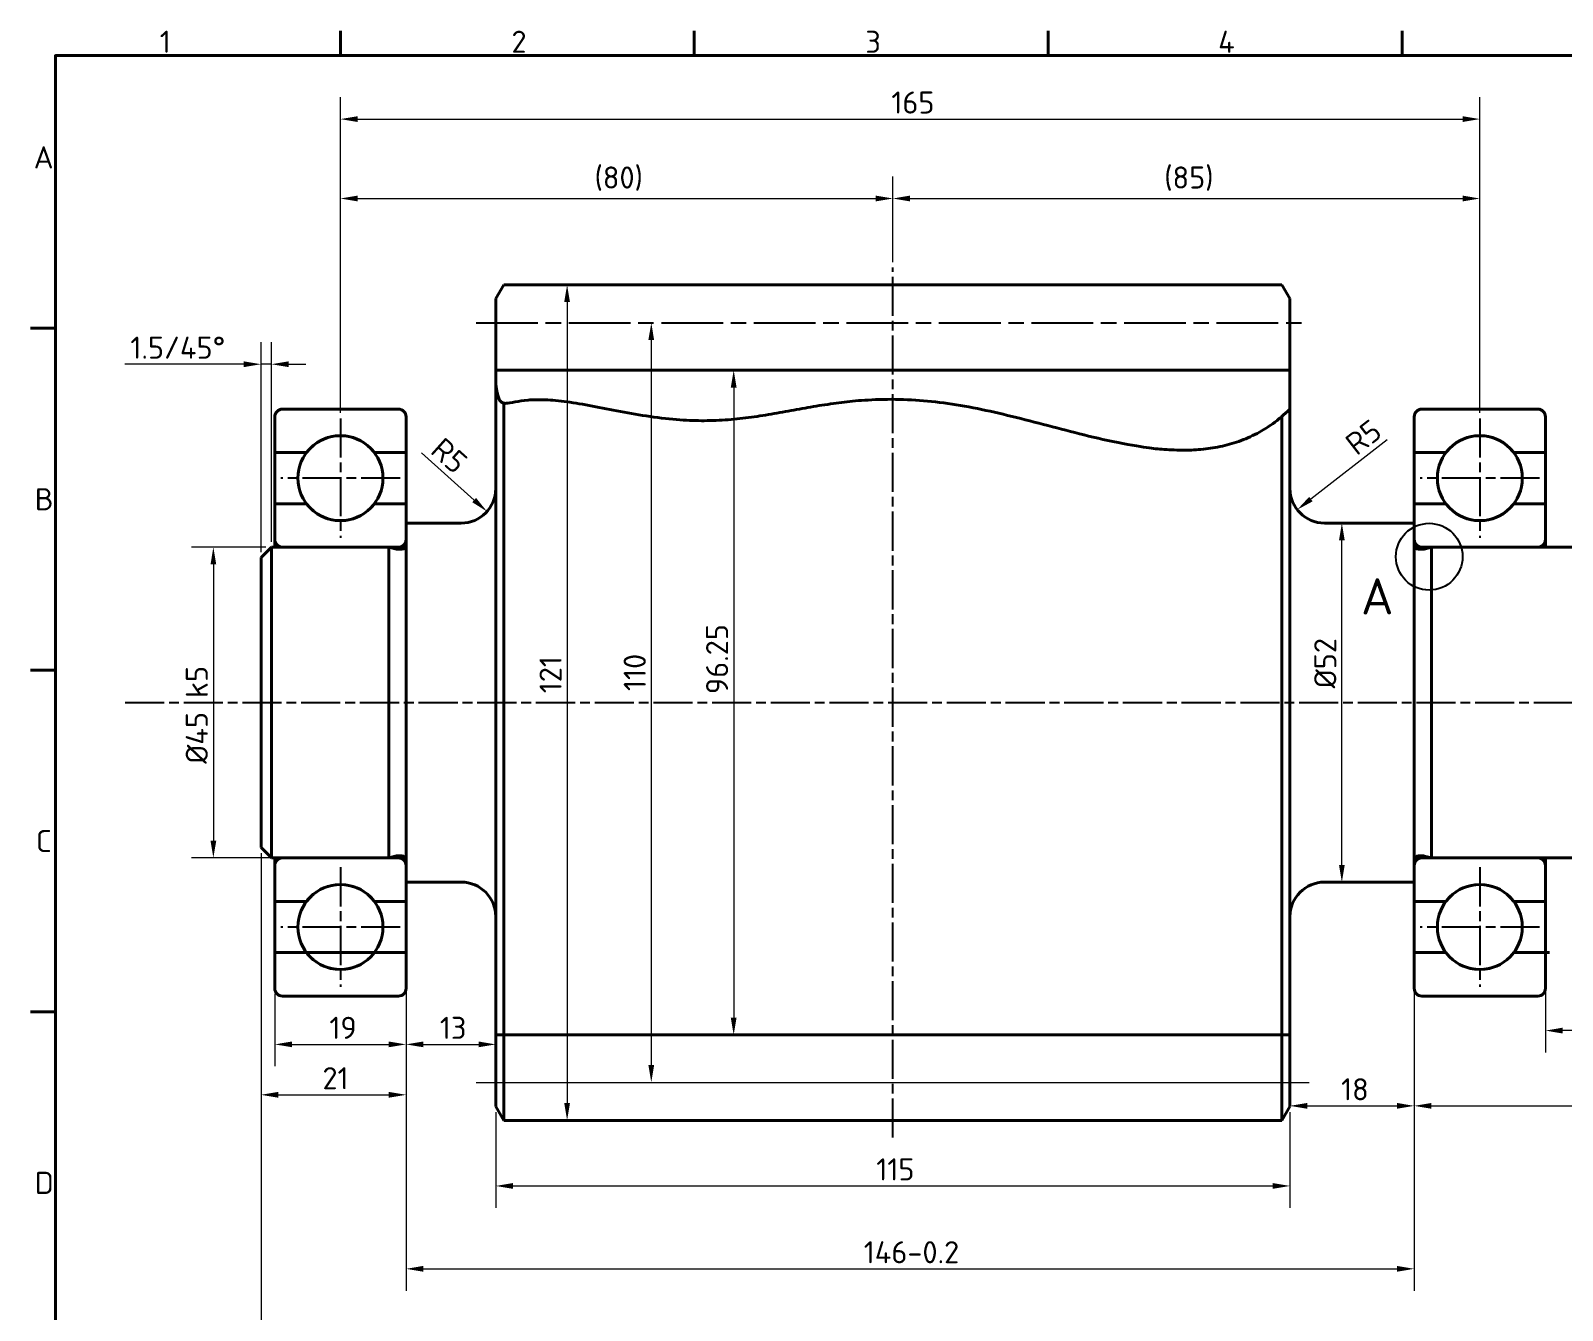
# Model space of a CAD drawing. Header units: millimetres. Extents: x 16 to 414, y 6 to 291.
# Drawn here: x 16.4 to 238.2, y 105.3 to 290.6 of the extents above; entities that cross this region are included whole.
import ezdxf

# ---------------------------------------------------------------- set-up
doc = ezdxf.new("R2010")
doc.units = ezdxf.units.MM
doc.linetypes.add('CHAIN', pattern=[0.3543, 0.2362, -0.0295, 0.0591, -0.0295])
for name, color, linetype, lineweight in [('Border (ISO)', 7, 'Continuous', 40), ('Center Mark (ISO)', 7, 'Continuous', 25), ('Centerline (ISO)', 7, 'Continuous', 25), ('Detail Boundary (ISO)', 7, 'Continuous', 25), ('Dimension (ISO)', 7, 'Continuous', 20), ('Sketch Geometry (ISO)', 7, 'Continuous', 40), ('Visible (ISO)', 7, 'Continuous', 40), ('Work Axis (ISO)', 7, 'CHAIN', 25)]:
    doc.layers.add(name, color=color, linetype=linetype, lineweight=lineweight)
doc.styles.add('Kote', font='isocpeur.ttf')
doc.styles.add('Label Text (DIN)', font='isocpeur.ttf')
doc.dimstyles.new('Default (DIN)', dxfattribs={"dimtxt": 3.2, "dimasz": 2.5, "dimexe": 3.175, "dimexo": 0.8, "dimgap": 0.8, "dimtad": 1, "dimrnd": 1e-08, "dimzin": 12, "dimdsep": 46, "dimtxsty": 'Kote', "dimcen": 0.09, "dimdle": 10, "dimclrd": 256, "dimclre": 256, "dimclrt": 256, "dimadec": 0, "dimazin": 0, "dimtfac": 0.78125, "dimtmove": 0, "dimatfit": 3, "dimfxl": 1, "dimtolj": 1, "dimtzin": 0, "dimlwd": -1, "dimlwe": -1, "dimarcsym": 0})

# ---------------------------------------------------------------- blocks, each defined once
blk = doc.blocks.new('Borders Default Border')
at = {"layer": 'Border (ISO)'}
for p, q in [((61.25, 287), (61.25, 290.6)), ((112.5, 287), (112.5, 290.6)), ((163.75, 287), (163.75, 290.6)), ((215, 287), (215, 290.6)), ((20, 247.5), (16.4, 247.5)), ((20, 198), (16.4, 198)), ((20, 148.5), (16.4, 148.5))]:
    blk.add_line(p, q, dxfattribs=at)
at = {"layer": 'Border (ISO)', "flags": 128}
blk.add_lwpolyline([(20, 10), (20, 287), (410, 287), (410, 10), (20, 10)], dxfattribs=at)
at = {"layer": 'Border (ISO)', "char_height": 3.2, "attachment_point": 7, "style": 'Kote'}
for s, insert in [('1', (35.1, 287.4)), ('2', (86.03, 287.4)), ('3', (137.28, 287.4)), ('4', (188.37, 287.4)), ('A', (16.84, 270.65)), ('B', (17, 221.15)), ('C', (17.16, 171.65)), ('D', (17, 122.15))]:
    blk.add_mtext(s, dxfattribs=dict(at, insert=insert))
blk = doc.blocks.new('*D13')
at = {"layer": 'Defpoints', "color": 0, "transparency": 16777216}
for p in [(83.76, 134.8), (198.76, 134.8), (198.76, 123.3)]:
    blk.add_point(p, dxfattribs=at)
at = {"layer": 'Dimension (ISO)', "transparency": 16777216}
for p, q in [((83.76, 134), (83.76, 120.13)), ((198.76, 134), (198.76, 120.13)), ((86.26, 123.3), (196.26, 123.3))]:
    blk.add_line(p, q, dxfattribs=at)
for points in [[(86.26, 123.72), (86.26, 122.88), (83.76, 123.3)], [(196.26, 123.72), (196.26, 122.88), (198.76, 123.3)]]:
    blk.add_solid(points, dxfattribs=at)
at = {"layer": 'Dimension (ISO)', "transparency": 16777216, "insert": (138.86, 127.3), "char_height": 3.2, "attachment_point": 1, "style": 'Kote'}
blk.add_mtext('\\A1;115', dxfattribs=at)
blk = doc.blocks.new('*D14')
at = {"layer": 'Defpoints', "color": 0, "transparency": 16777216}
for p in [(83.76, 193.3), (70.76, 155.71), (83.76, 143.8)]:
    blk.add_point(p, dxfattribs=at)
at = {"layer": 'Dimension (ISO)', "transparency": 16777216}
for p, q in [((70.76, 154.91), (70.76, 140.63)), ((73.26, 143.8), (81.26, 143.8))]:
    blk.add_line(p, q, dxfattribs=at)
for points in [[(73.26, 144.22), (73.26, 143.39), (70.76, 143.8)], [(81.26, 144.22), (81.26, 143.39), (83.76, 143.8)]]:
    blk.add_solid(points, dxfattribs=at)
at = {"layer": 'Dimension (ISO)', "transparency": 16777216, "insert": (75.66, 147.8), "char_height": 3.2, "attachment_point": 1, "style": 'Kote'}
blk.add_mtext('\\A1;13', dxfattribs=at)
blk = doc.blocks.new('*D15')
at = {"layer": 'Defpoints', "color": 0, "transparency": 16777216}
for p in [(203.76, 224.3), (199.82, 221.23)]:
    blk.add_point(p, dxfattribs=at)
at = {"layer": 'Dimension (ISO)', "transparency": 16777216}
blk.add_line((212.83, 231.36), (201.79, 222.76), dxfattribs=at)
blk.add_solid([(201.54, 223.09), (202.05, 222.44), (199.82, 221.23)], dxfattribs=at)
at = {"layer": 'Dimension (ISO)', "transparency": 16777216, "insert": (206.46, 231.47), "char_height": 3.2, "attachment_point": 1, "rotation": 37.9182, "style": 'Kote'}
blk.add_mtext('\\A1;R5', dxfattribs=at)
blk = doc.blocks.new('*D16')
at = {"layer": 'Defpoints', "color": 0, "transparency": 16777216}
for p in [(70.76, 155.71), (216.76, 155.71), (216.76, 111.3)]:
    blk.add_point(p, dxfattribs=at)
at = {"layer": 'Dimension (ISO)', "transparency": 16777216}
for p, q in [((70.76, 154.91), (70.76, 108.13)), ((216.76, 154.91), (216.76, 108.13)), ((73.26, 111.3), (214.26, 111.3))]:
    blk.add_line(p, q, dxfattribs=at)
for points in [[(73.26, 111.72), (73.26, 110.88), (70.76, 111.3)], [(214.26, 111.72), (214.26, 110.88), (216.76, 111.3)]]:
    blk.add_solid(points, dxfattribs=at)
at = {"layer": 'Dimension (ISO)', "transparency": 16777216, "insert": (137.04, 115.3), "char_height": 3.2, "attachment_point": 1, "style": 'Kote'}
blk.add_mtext('\\A1;\\fISOCPEUR|b0|i0;\\H3.2000;146-0.2', dxfattribs=at)
blk = doc.blocks.new('*D18')
at = {"layer": 'Defpoints', "color": 0, "transparency": 16777216}
for p in [(206.28, 219.3), (206.28, 219.3), (206.28, 167.3)]:
    blk.add_point(p, dxfattribs=at)
at = {"layer": 'Dimension (ISO)', "transparency": 16777216}
blk.add_line((206.28, 169.8), (206.28, 216.8), dxfattribs=at)
for points in [[(205.87, 216.8), (206.7, 216.8), (206.28, 219.3)], [(205.87, 169.8), (206.7, 169.8), (206.28, 167.3)]]:
    blk.add_solid(points, dxfattribs=at)
at = {"layer": 'Dimension (ISO)', "transparency": 16777216, "insert": (202.28, 195.36), "char_height": 3.2, "attachment_point": 1, "rotation": 90, "style": 'Kote'}
blk.add_mtext('\\A1;\\fISOCPEUR|b0|i0;\\H3.2000;Ø52', dxfattribs=at)
blk = doc.blocks.new('*D19')
at = {"layer": 'Defpoints', "color": 0, "transparency": 16777216}
for p in [(97.82, 253.8), (94.09, 132.8), (97.82, 132.8)]:
    blk.add_point(p, dxfattribs=at)
at = {"layer": 'Dimension (ISO)', "transparency": 16777216}
blk.add_line((94.09, 251.3), (94.09, 135.3), dxfattribs=at)
for points in [[(93.67, 251.3), (94.5, 251.3), (94.09, 253.8)], [(93.67, 135.3), (94.5, 135.3), (94.09, 132.8)]]:
    blk.add_solid(points, dxfattribs=at)
at = {"layer": 'Dimension (ISO)', "transparency": 16777216, "insert": (90.09, 194.65), "char_height": 3.2, "attachment_point": 1, "rotation": 90, "style": 'Kote'}
blk.add_mtext('\\A1;121', dxfattribs=at)
blk = doc.blocks.new('*D20')
at = {"layer": 'Defpoints', "color": 0, "transparency": 16777216}
for p in [(107.02, 248.3), (106.28, 138.3), (107.02, 138.3)]:
    blk.add_point(p, dxfattribs=at)
at = {"layer": 'Dimension (ISO)', "transparency": 16777216}
blk.add_line((106.28, 245.8), (106.28, 140.8), dxfattribs=at)
for points in [[(105.86, 245.8), (106.69, 245.8), (106.28, 248.3)], [(105.86, 140.8), (106.69, 140.8), (106.28, 138.3)]]:
    blk.add_solid(points, dxfattribs=at)
at = {"layer": 'Dimension (ISO)', "transparency": 16777216, "insert": (102.28, 194.97), "char_height": 3.2, "attachment_point": 1, "rotation": 90, "style": 'Kote'}
blk.add_mtext('\\A1;110', dxfattribs=at)
blk = doc.blocks.new('*D21')
at = {"layer": 'Defpoints', "color": 0, "transparency": 16777216}
for p in [(118.48, 241.43), (118.21, 145.18), (118.48, 145.18)]:
    blk.add_point(p, dxfattribs=at)
at = {"layer": 'Dimension (ISO)', "transparency": 16777216}
blk.add_line((118.21, 238.93), (118.21, 147.68), dxfattribs=at)
for points in [[(117.79, 238.93), (118.63, 238.93), (118.21, 241.43)], [(117.79, 147.68), (118.63, 147.68), (118.21, 145.18)]]:
    blk.add_solid(points, dxfattribs=at)
at = {"layer": 'Dimension (ISO)', "transparency": 16777216, "insert": (114.21, 194.53), "char_height": 3.2, "attachment_point": 1, "rotation": 90, "style": 'Kote'}
blk.add_mtext('\\A1;96.25', dxfattribs=at)
blk = doc.blocks.new('*D22')
at = {"layer": 'Defpoints', "color": 0, "transparency": 16777216}
for p in [(369.76, 175.8), (49.76, 172.3), (49.76, 96.3)]:
    blk.add_point(p, dxfattribs=at)
at = {"layer": 'Dimension (ISO)', "transparency": 16777216}
for p, q in [((369.76, 175), (369.76, 93.13)), ((49.76, 171.5), (49.76, 93.13)), ((367.26, 96.3), (52.26, 96.3))]:
    blk.add_line(p, q, dxfattribs=at)
for points in [[(52.26, 96.72), (52.26, 95.88), (49.76, 96.3)], [(367.26, 96.72), (367.26, 95.88), (369.76, 96.3)]]:
    blk.add_solid(points, dxfattribs=at)
at = {"layer": 'Dimension (ISO)', "transparency": 16777216, "insert": (206.72, 100.3), "char_height": 3.2, "attachment_point": 1, "style": 'Kote'}
blk.add_mtext('\\A1;320', dxfattribs=at)
blk = doc.blocks.new('*D24')
at = {"layer": 'Defpoints', "color": 0, "transparency": 16777216}
for p in [(289.76, 170.8), (216.76, 169.7), (289.76, 134.9)]:
    blk.add_point(p, dxfattribs=at)
at = {"layer": 'Dimension (ISO)', "transparency": 16777216}
for p, q in [((216.76, 168.9), (216.76, 131.73)), ((289.76, 170), (289.76, 131.73)), ((219.26, 134.9), (287.26, 134.9))]:
    blk.add_line(p, q, dxfattribs=at)
for points in [[(219.26, 135.32), (219.26, 134.48), (216.76, 134.9)], [(287.26, 135.32), (287.26, 134.48), (289.76, 134.9)]]:
    blk.add_solid(points, dxfattribs=at)
at = {"layer": 'Dimension (ISO)', "transparency": 16777216, "insert": (251.34, 138.9), "char_height": 3.2, "attachment_point": 1, "style": 'Kote'}
blk.add_mtext('\\A1;73', dxfattribs=at)
blk = doc.blocks.new('*D25')
at = {"layer": 'Defpoints', "color": 0, "transparency": 16777216}
for p in [(49.76, 172.3), (70.76, 170.5), (70.76, 136.5)]:
    blk.add_point(p, dxfattribs=at)
at = {"layer": 'Dimension (ISO)', "transparency": 16777216}
for p, q in [((49.76, 171.5), (49.76, 133.33)), ((70.76, 169.7), (70.76, 133.33)), ((52.26, 136.5), (68.26, 136.5))]:
    blk.add_line(p, q, dxfattribs=at)
for points in [[(52.26, 136.92), (52.26, 136.08), (49.76, 136.5)], [(68.26, 136.92), (68.26, 136.08), (70.76, 136.5)]]:
    blk.add_solid(points, dxfattribs=at)
at = {"layer": 'Dimension (ISO)', "transparency": 16777216, "insert": (58.66, 140.5), "char_height": 3.2, "attachment_point": 1, "style": 'Kote'}
blk.add_mtext('\\A1;21', dxfattribs=at)
blk = doc.blocks.new('*D26')
at = {"layer": 'Defpoints', "color": 0, "transparency": 16777216}
for p in [(51.76, 151.9), (70.76, 151.9), (70.76, 143.8)]:
    blk.add_point(p, dxfattribs=at)
at = {"layer": 'Dimension (ISO)', "transparency": 16777216}
for p, q in [((51.76, 151.1), (51.76, 140.63)), ((70.76, 151.1), (70.76, 140.63)), ((54.26, 143.8), (68.26, 143.8))]:
    blk.add_line(p, q, dxfattribs=at)
for points in [[(54.26, 144.22), (54.26, 143.39), (51.76, 143.8)], [(68.26, 144.22), (68.26, 143.39), (70.76, 143.8)]]:
    blk.add_solid(points, dxfattribs=at)
at = {"layer": 'Dimension (ISO)', "transparency": 16777216, "insert": (59.66, 147.8), "char_height": 3.2, "attachment_point": 1, "style": 'Kote'}
blk.add_mtext('\\A1;19', dxfattribs=at)
blk = doc.blocks.new('*D27')
at = {"layer": 'Defpoints', "color": 0, "transparency": 16777216}
for p in [(216.76, 169.7), (198.76, 145.8), (216.76, 134.9)]:
    blk.add_point(p, dxfattribs=at)
at = {"layer": 'Dimension (ISO)', "transparency": 16777216}
for p, q in [((216.76, 168.9), (216.76, 131.73)), ((201.26, 134.9), (214.26, 134.9))]:
    blk.add_line(p, q, dxfattribs=at)
for points in [[(201.26, 135.32), (201.26, 134.48), (198.76, 134.9)], [(214.26, 135.32), (214.26, 134.48), (216.76, 134.9)]]:
    blk.add_solid(points, dxfattribs=at)
at = {"layer": 'Dimension (ISO)', "transparency": 16777216, "insert": (206.16, 138.9), "char_height": 3.2, "attachment_point": 1, "style": 'Kote'}
blk.add_mtext('\\A1;18', dxfattribs=at)
blk = doc.blocks.new('*D28')
at = {"layer": 'Defpoints', "color": 0, "transparency": 16777216}
for p in [(226.26, 277.8), (61.26, 234.45), (226.26, 234.45)]:
    blk.add_point(p, dxfattribs=at)
at = {"layer": 'Dimension (ISO)', "transparency": 16777216}
for p, q in [((61.26, 235.25), (61.26, 280.98)), ((226.26, 235.25), (226.26, 280.98)), ((63.76, 277.8), (223.76, 277.8))]:
    blk.add_line(p, q, dxfattribs=at)
for points in [[(63.76, 278.22), (63.76, 277.38), (61.26, 277.8)], [(223.76, 278.22), (223.76, 277.38), (226.26, 277.8)]]:
    blk.add_solid(points, dxfattribs=at)
at = {"layer": 'Dimension (ISO)', "transparency": 16777216, "insert": (141.04, 281.8), "char_height": 3.2, "attachment_point": 1, "style": 'Kote'}
blk.add_mtext('\\A1;165', dxfattribs=at)
blk = doc.blocks.new('*D29')
at = {"layer": 'Defpoints', "color": 0, "transparency": 16777216}
for p in [(51.26, 215.8), (42.86, 170.8), (52.86, 170.8)]:
    blk.add_point(p, dxfattribs=at)
at = {"layer": 'Dimension (ISO)', "transparency": 16777216}
for p, q in [((50.46, 215.8), (39.69, 215.8)), ((42.86, 213.3), (42.86, 173.3)), ((52.06, 170.8), (39.69, 170.8))]:
    blk.add_line(p, q, dxfattribs=at)
for points in [[(42.45, 213.3), (43.28, 213.3), (42.86, 215.8)], [(42.45, 173.3), (43.28, 173.3), (42.86, 170.8)]]:
    blk.add_solid(points, dxfattribs=at)
at = {"layer": 'Dimension (ISO)', "transparency": 16777216, "insert": (38.86, 184.43), "char_height": 3.2, "attachment_point": 1, "rotation": 90, "style": 'Kote'}
blk.add_mtext('\\A1;\\fISOCPEUR|b0|i0;\\H3.2000;Ø45 k5', dxfattribs=at)
blk = doc.blocks.new('*D30')
at = {"layer": 'Defpoints', "color": 0, "transparency": 16777216}
for p in [(51.26, 242.3), (51.26, 215.8), (49.76, 214.3)]:
    blk.add_point(p, dxfattribs=at)
at = {"layer": 'Dimension (ISO)', "transparency": 16777216}
for p, q in [((49.76, 215.1), (49.76, 245.48)), ((51.26, 216.6), (51.26, 245.48)), ((47.26, 242.3), (30.04, 242.3)), ((51.26, 242.3), (49.76, 242.3)), ((53.76, 242.3), (56.26, 242.3))]:
    blk.add_line(p, q, dxfattribs=at)
for points in [[(47.26, 242.72), (47.26, 241.88), (49.76, 242.3)], [(53.76, 242.72), (53.76, 241.88), (51.26, 242.3)]]:
    blk.add_solid(points, dxfattribs=at)
at = {"layer": 'Dimension (ISO)', "transparency": 16777216, "insert": (30.84, 246.3), "char_height": 3.2, "attachment_point": 1, "style": 'Kote'}
blk.add_mtext('\\A1;\\fISOCPEUR|b0|i0;\\H3.2000;1.5/45°', dxfattribs=at)
blk = doc.blocks.new('*D31')
at = {"layer": 'Defpoints', "color": 0, "transparency": 16777216}
for p in [(78.76, 224.3), (82.49, 220.97)]:
    blk.add_point(p, dxfattribs=at)
at = {"layer": 'Dimension (ISO)', "transparency": 16777216}
blk.add_line((72.98, 229.47), (80.63, 222.63), dxfattribs=at)
blk.add_solid([(80.9, 222.94), (80.35, 222.32), (82.49, 220.97)], dxfattribs=at)
at = {"layer": 'Dimension (ISO)', "transparency": 16777216, "insert": (76.24, 231.92), "char_height": 3.2, "attachment_point": 1, "rotation": 318.1849, "style": 'Kote'}
blk.add_mtext('\\A1;R5', dxfattribs=at)
blk = doc.blocks.new('*D32')
at = {"layer": 'Defpoints', "color": 0, "transparency": 16777216}
for p in [(141.26, 266.3), (141.26, 256.3), (61.26, 234.45)]:
    blk.add_point(p, dxfattribs=at)
at = {"layer": 'Dimension (ISO)', "transparency": 16777216}
for p, q in [((61.26, 235.25), (61.26, 269.48)), ((141.26, 257.1), (141.26, 269.48)), ((63.76, 266.3), (138.76, 266.3))]:
    blk.add_line(p, q, dxfattribs=at)
for points in [[(63.76, 266.72), (63.76, 265.88), (61.26, 266.3)], [(138.76, 266.72), (138.76, 265.88), (141.26, 266.3)]]:
    blk.add_solid(points, dxfattribs=at)
at = {"layer": 'Dimension (ISO)', "transparency": 16777216, "insert": (98.06, 270.94), "char_height": 3.2, "attachment_point": 1, "style": 'Kote'}
blk.add_mtext('\\A1;(80)', dxfattribs=at)
blk = doc.blocks.new('*D33')
at = {"layer": 'Defpoints', "color": 0, "transparency": 16777216}
for p in [(226.26, 266.3), (141.26, 256.3), (226.26, 234.45)]:
    blk.add_point(p, dxfattribs=at)
at = {"layer": 'Dimension (ISO)', "transparency": 16777216}
for p, q in [((141.26, 257.1), (141.26, 269.48)), ((226.26, 235.25), (226.26, 269.48)), ((143.76, 266.3), (223.76, 266.3))]:
    blk.add_line(p, q, dxfattribs=at)
for points in [[(143.76, 266.72), (143.76, 265.88), (141.26, 266.3)], [(223.76, 266.72), (223.76, 265.88), (226.26, 266.3)]]:
    blk.add_solid(points, dxfattribs=at)
at = {"layer": 'Dimension (ISO)', "transparency": 16777216, "insert": (180.56, 270.94), "char_height": 3.2, "attachment_point": 1, "style": 'Kote'}
blk.add_mtext('\\A1;(85)', dxfattribs=at)
blk = doc.blocks.new('*D34')
at = {"layer": 'Defpoints', "color": 0, "transparency": 16777216}
for p in [(289.76, 170.8), (235.76, 164.5), (235.76, 145.8)]:
    blk.add_point(p, dxfattribs=at)
at = {"layer": 'Dimension (ISO)', "transparency": 16777216}
for p, q in [((289.76, 170), (289.76, 142.63)), ((235.76, 163.7), (235.76, 142.63)), ((287.26, 145.8), (238.26, 145.8))]:
    blk.add_line(p, q, dxfattribs=at)
for points in [[(238.26, 146.22), (238.26, 145.38), (235.76, 145.8)], [(287.26, 146.22), (287.26, 145.38), (289.76, 145.8)]]:
    blk.add_solid(points, dxfattribs=at)
at = {"layer": 'Dimension (ISO)', "transparency": 16777216, "insert": (260.68, 149.8), "char_height": 3.2, "attachment_point": 1, "style": 'Kote'}
blk.add_mtext('\\A1;54', dxfattribs=at)
blk = doc.blocks.new('2dDetail0')
at = {"layer": 'Detail Boundary (ISO)'}
blk.add_circle((218.93, 214.43), 4.83, dxfattribs=at)
at = {"layer": 'Detail Boundary (ISO)', "insert": (209.05, 206.05), "char_height": 5.25, "attachment_point": 7, "style": 'Label Text (DIN)'}
blk.add_mtext('A', dxfattribs=at)

msp = doc.modelspace()

# ---------------------------------------------------------------- linework, layer by layer
for p, q in [((83.7635, 241.4255), (83.7635, 239.3023)), ((198.7635, 241.4255), (83.7635, 241.4255)), ((198.7635, 235.775), (198.7635, 241.4255)), ((69.6635, 235.8005), (52.8635, 235.8005)), ((234.6635, 235.8005), (217.8635, 235.8005)), ((51.7635, 234.7005), (51.7635, 229.5005)), ((70.7635, 229.5005), (70.7635, 234.7005)), ((216.7635, 234.7005), (216.7635, 229.5005)), ((235.7635, 229.5005), (235.7635, 234.7005)), ((51.7635, 229.5005), (56.3492, 229.5005)), ((66.1779, 229.5005), (70.7635, 229.5005)), ((216.7635, 229.5005), (221.3492, 229.5005)), ((231.1779, 229.5005), (235.7635, 229.5005)), ((51.7635, 157.1005), (51.7635, 151.9005)), ((56.3492, 157.1005), (51.7635, 157.1005)), ((70.7635, 157.1005), (66.1779, 157.1005)), ((70.7635, 151.9005), (70.7635, 157.1005)), ((221.3492, 157.1005), (216.7635, 157.1005)), ((216.7635, 157.1005), (216.7635, 151.9005)), ((235.7635, 157.1005), (231.1779, 157.1005)), ((235.7635, 151.9005), (235.7635, 157.1005)), ((52.8635, 150.8005), (69.6635, 150.8005)), ((217.8635, 150.8005), (234.6635, 150.8005))]:
    msp.add_line(p, q)
for centre, radius, start, end in [((52.8635, 234.7005), 1.1, 90, 180), ((69.6635, 234.7005), 1.1, 0, 90), ((217.8635, 234.7005), 1.1, 90, 180), ((234.6635, 234.7005), 1.1, 0, 90), ((61.2635, 225.8005), 6.1515, 36.975919, 143.024081), ((226.2635, 225.8005), 6.1515, 36.975919, 143.024081), ((61.2635, 160.8005), 6.1515, 216.975919, 323.024081), ((226.2635, 160.8005), 6.1515, 216.975919, 323.024081), ((52.8635, 151.9005), 1.1, 180, 270), ((69.6635, 151.9005), 1.1, 270, 0), ((217.8635, 151.9005), 1.1, 180, 270), ((234.6635, 151.9005), 1.1, 270, 0)]:
    msp.add_arc(centre, radius, start, end)
msp.add_open_spline([(83.7635, 239.3023), (84.6678, 233.5891), (85.2117, 242.0801), (125.4772, 221.4422), (145.7737, 252.8517), (180.3151, 217.883), (198.7635, 235.775)], degree=4, knots=[0, 0, 0, 0, 0, 0.26517657, 0.43607692, 1, 1, 1, 1, 1])
at = {"layer": 'Center Mark (ISO)', "linetype": 'CHAIN', "ltscale": 23.990969}
for p, q in [((61.2635, 234.452), (61.2635, 217.149)), ((226.2635, 234.452), (226.2635, 217.149)), ((69.915, 225.8005), (52.612, 225.8005)), ((234.915, 225.8005), (217.612, 225.8005)), ((61.2635, 169.452), (61.2635, 152.149)), ((226.2635, 169.452), (226.2635, 152.149)), ((69.915, 160.8005), (52.612, 160.8005)), ((234.915, 160.8005), (217.612, 160.8005))]:
    msp.add_line(p, q, dxfattribs=at)
at = {"layer": 'Centerline (ISO)', "linetype": 'CHAIN', "ltscale": 23.990969}
for p, q in [((141.2635, 130.3005), (141.2635, 256.3005)), ((30.0815, 193.3005), (379.4308, 193.3005))]:
    msp.add_line(p, q, dxfattribs=at)
at = {"layer": 'Dimension (ISO)'}
msp.add_line((80.9327, 138.3005), (201.5469, 138.3005), dxfattribs=at)
at = {"layer": 'Sketch Geometry (ISO)'}
for p, q in [((52.8635, 235.8005), (69.6635, 235.8005)), ((70.7635, 234.7005), (70.7635, 229.5005)), ((70.7635, 234.7005), (70.7635, 229.5005)), ((51.7635, 229.5005), (51.7635, 230.8955)), ((56.3492, 229.5005), (51.7635, 229.5005)), ((66.1779, 229.5005), (70.7635, 229.5005)), ((66.1779, 229.5005), (70.7635, 229.5005)), ((216.7635, 229.5005), (221.3492, 229.5005)), ((233.6595, 229.5005), (231.1779, 229.5005)), ((231.1779, 229.5005), (235.7635, 229.5005)), ((70.7635, 216.1005), (70.7635, 170.5005)), ((216.7635, 216.9005), (216.7635, 169.7005)), ((219.2635, 170.8005), (219.2635, 215.8005)), ((51.7635, 155.7055), (51.7635, 157.1005)), ((51.7635, 151.9005), (51.7635, 157.1005)), ((51.7635, 157.1005), (70.7635, 157.1005)), ((51.7635, 151.9005), (51.7635, 157.1005)), ((51.7635, 157.1005), (70.7635, 157.1005)), ((66.1779, 157.1005), (70.7635, 157.1005)), ((66.1779, 157.1005), (70.7635, 157.1005)), ((70.7635, 157.1005), (70.7635, 151.9005)), ((221.3492, 157.1005), (216.7635, 157.1005)), ((216.7635, 157.1005), (221.3492, 157.1005)), ((231.1779, 157.1005), (236.3492, 157.1005)), ((231.1779, 157.1005), (235.7635, 157.1005)), ((69.6635, 150.8005), (52.8635, 150.8005)), ((69.6635, 150.8005), (52.8635, 150.8005))]:
    msp.add_line(p, q, dxfattribs=at)
for centre, radius, start, end in [((52.8635, 234.7005), 1.1, 90, 180), ((69.6635, 234.7005), 1.1, 0, 90), ((61.2635, 225.8005), 6.1515, 36.975919, 143.024081), ((61.2635, 160.8005), 6.1515, 216.975919, 323.024081), ((52.8635, 151.9005), 1.1, 180, 270), ((69.6635, 151.9005), 1.1, 270, 0)]:
    msp.add_arc(centre, radius, start, end, dxfattribs=at)
msp.add_open_spline([(83.7635, 239.3023), (84.6678, 233.5891), (85.2117, 242.0801), (125.4772, 221.4422), (145.7737, 252.8517), (180.3151, 217.883), (198.7635, 235.775)], degree=4, knots=[0, 0, 0, 0, 0, 0.26517657, 0.43607692, 1, 1, 1, 1, 1], dxfattribs=at)
at = {"layer": 'Visible (ISO)'}
for p, q in [((83.7635, 251.8005), (84.9182, 253.8005)), ((84.9182, 253.8005), (197.6088, 253.8005)), ((198.7635, 251.8005), (197.6088, 253.8005)), ((83.7635, 134.8005), (83.7635, 251.8005)), ((198.7635, 251.8005), (198.7635, 134.8005)), ((83.7635, 241.4255), (198.7635, 241.4255)), ((52.8635, 235.8005), (69.6635, 235.8005)), ((84.9182, 132.8005), (84.9182, 236.6569)), ((217.8635, 235.8005), (234.6635, 235.8005)), ((51.7635, 230.8955), (51.7635, 234.7005)), ((70.7635, 234.7005), (70.7635, 230.8955)), ((197.6088, 132.8005), (197.6088, 234.7294)), ((216.7635, 230.8955), (216.7635, 234.7005)), ((235.7635, 234.7005), (235.7635, 230.8955)), ((51.7635, 222.1005), (51.7635, 230.8955)), ((70.7635, 222.1005), (70.7635, 230.8955)), ((216.7635, 222.1005), (216.7635, 230.8955)), ((235.7635, 222.1005), (235.7635, 230.8955)), ((53.6595, 229.5005), (51.7635, 229.5005)), ((51.7635, 229.5005), (56.3492, 229.5005)), ((51.7635, 229.5005), (56.3492, 229.5005)), ((56.3492, 229.5005), (53.6595, 229.5005)), ((68.8676, 229.5005), (66.1779, 229.5005)), ((66.1779, 229.5005), (70.7635, 229.5005)), ((66.1779, 229.5005), (70.7635, 229.5005)), ((66.1779, 229.5005), (70.7635, 229.5005)), ((221.3492, 229.5005), (216.7635, 229.5005)), ((221.3492, 229.5005), (218.6595, 229.5005)), ((233.8676, 229.5005), (231.1779, 229.5005)), ((233.8676, 229.5005), (235.7635, 229.5005)), ((51.7635, 216.9005), (51.7635, 222.1005)), ((51.7635, 222.1005), (56.3492, 222.1005)), ((66.1779, 222.1005), (70.7635, 222.1005)), ((70.7635, 222.1005), (70.7635, 216.9005)), ((216.7635, 216.9005), (216.7635, 222.1005)), ((216.7635, 222.1005), (221.3492, 222.1005)), ((231.1779, 222.1005), (235.7635, 222.1005)), ((235.7635, 222.1005), (235.7635, 216.9005)), ((70.7635, 219.3005), (77.7254, 219.3005)), ((70.7635, 216.1005), (70.7635, 219.3005)), ((78.7635, 219.3005), (77.7254, 219.3005)), ((203.7635, 219.3005), (206.651, 219.3005)), ((206.651, 219.3005), (216.7635, 219.3005)), ((216.7635, 219.3005), (216.7635, 216.1005)), ((49.7635, 214.3005), (51.2635, 215.8005)), ((51.2635, 215.8005), (68.2635, 215.8005)), ((51.2635, 215.8005), (51.2635, 170.8005)), ((51.7635, 215.8005), (51.7635, 216.9005)), ((69.6635, 215.8005), (52.8635, 215.8005)), ((68.2635, 215.8005), (69.3832, 215.5005)), ((68.2635, 215.8005), (68.2635, 170.8005)), ((69.3832, 215.5005), (70.1635, 215.5005)), ((217.3635, 215.5005), (218.0649, 215.5005)), ((234.6635, 215.8005), (217.8635, 215.8005)), ((218.2202, 215.521), (219.2635, 215.8005)), ((219.2635, 215.8005), (253.1367, 215.8005)), ((235.7635, 215.8005), (235.7635, 216.9005)), ((49.7635, 172.3005), (49.7635, 214.3005)), ((51.2635, 170.8005), (49.7635, 172.3005)), ((68.2635, 170.8005), (51.2635, 170.8005)), ((51.7635, 169.7005), (51.7635, 170.8005)), ((52.8635, 170.8005), (69.6635, 170.8005)), ((69.3832, 171.1005), (68.2635, 170.8005)), ((70.1635, 171.1005), (69.3832, 171.1005)), ((218.0649, 171.1005), (217.3635, 171.1005)), ((217.8635, 170.8005), (234.6635, 170.8005)), ((219.2635, 170.8005), (218.2202, 171.0801)), ((253.1367, 170.8005), (219.2635, 170.8005)), ((235.7635, 169.7005), (235.7635, 170.8005)), ((51.7635, 164.5005), (51.7635, 169.7005)), ((70.7635, 167.3005), (70.7635, 170.5005)), ((70.7635, 169.7005), (70.7635, 164.5005)), ((216.7635, 170.5005), (216.7635, 167.3005)), ((216.7635, 164.5005), (216.7635, 169.7005)), ((235.7635, 169.7005), (235.7635, 164.5005)), ((77.7254, 167.3005), (70.7635, 167.3005)), ((78.7635, 167.3005), (77.7254, 167.3005)), ((203.7635, 167.3005), (206.651, 167.3005)), ((216.7635, 167.3005), (206.651, 167.3005)), ((56.3492, 164.5005), (51.7635, 164.5005)), ((51.7635, 155.7055), (51.7635, 164.5005)), ((70.7635, 164.5005), (66.1779, 164.5005)), ((70.7635, 155.7055), (70.7635, 164.5005)), ((221.3492, 164.5005), (216.7635, 164.5005)), ((216.7635, 155.7055), (216.7635, 164.5005)), ((235.7635, 164.5005), (231.1779, 164.5005)), ((235.7635, 155.7055), (235.7635, 164.5005)), ((51.7635, 151.9005), (51.7635, 155.7055)), ((53.6595, 157.1005), (56.3492, 157.1005)), ((66.1779, 157.1005), (68.8676, 157.1005)), ((70.7635, 155.7055), (70.7635, 151.9005)), ((216.7635, 157.1005), (221.3492, 157.1005)), ((216.7635, 151.9005), (216.7635, 155.7055)), ((218.6595, 157.1005), (221.3492, 157.1005)), ((231.1779, 157.1005), (233.8676, 157.1005)), ((231.1779, 157.1005), (235.7635, 157.1005)), ((233.6595, 157.1005), (231.1779, 157.1005)), ((233.8676, 157.1005), (235.7635, 157.1005)), ((235.7635, 155.7055), (235.7635, 151.9005)), ((69.6635, 150.8005), (52.8635, 150.8005)), ((234.6635, 150.8005), (217.8635, 150.8005)), ((83.7635, 145.1755), (198.7635, 145.1755)), ((83.7635, 134.8005), (84.9182, 132.8005)), ((198.7635, 134.8005), (197.6088, 132.8005)), ((84.9182, 132.8005), (197.6088, 132.8005))]:
    msp.add_line(p, q, dxfattribs=at)
for centre in [(61.2635, 225.8005), (226.2635, 225.8005), (61.2635, 160.8005), (226.2635, 160.8005)]:
    msp.add_circle(centre, 6.1515, dxfattribs=at)
for centre, radius, start, end in [((52.8635, 234.7005), 1.1, 90, 180), ((69.6635, 234.7005), 1.1, 0, 90), ((217.8635, 234.7005), 1.1, 90, 180), ((234.6635, 234.7005), 1.1, 0, 90), ((61.2635, 225.8005), 6.1515, 36.975919, 143.024081), ((226.2635, 225.8005), 6.1515, 36.975919, 143.024081), ((78.7635, 224.3005), 5, 270, 0), ((203.7635, 224.3005), 5, 180, 270), ((61.2635, 225.8005), 6.1515, 216.975919, 323.024081), ((226.2635, 225.8005), 6.1515, 216.975919, 323.024081), ((52.8635, 216.9005), 1.1, 180, 270), ((69.6635, 216.9005), 1.1, 270, 0), ((70.1635, 216.1005), 0.6, 270, 0), ((217.8635, 216.9005), 1.1, 180, 270), ((217.3635, 216.1005), 0.6, 180, 270), ((218.0649, 216.1005), 0.6, 270, 285), ((234.6635, 216.9005), 1.1, 270, 0), ((52.8635, 169.7005), 1.1, 90, 180), ((69.6635, 169.7005), 1.1, 0, 90), ((70.1635, 170.5005), 0.6, 0, 90), ((217.3635, 170.5005), 0.6, 90, 180), ((217.8635, 169.7005), 1.1, 90, 180), ((218.0649, 170.5005), 0.6, 75, 90), ((234.6635, 169.7005), 1.1, 0, 90), ((61.2635, 160.8005), 6.1515, 36.975919, 143.024081), ((78.7635, 162.3005), 5, 0, 90), ((203.7635, 162.3005), 5, 90, 180), ((226.2635, 160.8005), 6.1515, 36.975919, 143.024081), ((61.2635, 160.8005), 6.1515, 216.975919, 323.024081), ((226.2635, 160.8005), 6.1515, 216.975919, 323.024081), ((52.8635, 151.9005), 1.1, 180, 270), ((69.6635, 151.9005), 1.1, 270, 0), ((217.8635, 151.9005), 1.1, 180, 270), ((234.6635, 151.9005), 1.1, 270, 0)]:
    msp.add_arc(centre, radius, start, end, dxfattribs=at)
at = {"layer": 'Work Axis (ISO)', "ltscale": 37.825527}
msp.add_line((80.9327, 248.3005), (201.5469, 248.3005), dxfattribs=at)

# ---------------------------------------------------------------- block references
msp.add_blockref('Borders Default Border', (0, 0))
at = {"layer": 'Detail Boundary (ISO)'}
msp.add_blockref('2dDetail0', (0, 0), dxfattribs=at)

# ---------------------------------------------------------------- dimensions: what is measured, and where the dimension line sits
at = {"layer": 'Dimension (ISO)'}
for base, p1, p2, angle, override, picture, middle in [((226.2635, 277.8005), (61.2635, 234.452), (226.2635, 234.452), 180, {"dimgap": 0.8, "dimdec": 2, "dimtol": 0, "dimlim": 0, "dimtp": 0, "dimtm": 0, "dimtdec": 2, "dimtofl": 0, "dimatfit": 1}, '*D28', (143.7635, 277.8005)), ((94.0872, 132.8005), (97.8185, 253.8005), (97.8185, 132.8005), 270, {"dimgap": 0.8, "dimdec": 2, "dimse1": 1, "dimse2": 1, "dimtol": 0, "dimlim": 0, "dimtp": 0, "dimtm": 0, "dimtdec": 2, "dimtofl": 0, "dimatfit": 1}, '*D19', (94.0872, 197.0464)), ((106.276, 138.3005), (107.0234, 248.3005), (107.0234, 138.3005), 270, {"dimgap": 0.8, "dimdec": 2, "dimse1": 1, "dimse2": 1, "dimtol": 0, "dimlim": 0, "dimtp": 0, "dimtm": 0, "dimtdec": 2, "dimtofl": 0, "dimatfit": 1}, '*D20', (106.276, 197.3725)), ((118.2114, 145.1755), (118.4777, 241.4255), (118.4777, 145.1755), 270, {"dimgap": 0.8, "dimdec": 2, "dimse1": 1, "dimse2": 1, "dimtol": 0, "dimlim": 0, "dimtp": 0, "dimtm": 0, "dimtdec": 2, "dimtofl": 0, "dimatfit": 1}, '*D21', (118.2114, 199.166)), ((83.7635, 143.803), (70.7635, 155.7055), (83.7635, 193.3005), 180, {"dimgap": 0.8, "dimdec": 2, "dimse2": 1, "dimtol": 0, "dimlim": 0, "dimtp": 0, "dimtm": 0, "dimtdec": 2, "dimtofl": 0, "dimatfit": 1}, '*D14', (77.2635, 143.803)), ((289.7635, 134.9005), (216.7635, 169.7005), (289.7635, 170.8005), 180, {"dimgap": 0.8, "dimdec": 2, "dimtol": 0, "dimlim": 0, "dimtp": 0, "dimtm": 0, "dimtdec": 2, "dimtofl": 0, "dimatfit": 1}, '*D24', (253.2635, 134.9005)), ((235.7635, 145.8005), (289.7635, 170.8005), (235.7635, 164.5005), 180, {"dimgap": 0.8, "dimdec": 2, "dimtol": 0, "dimlim": 0, "dimtp": 0, "dimtm": 0, "dimtdec": 2, "dimtofl": 0, "dimatfit": 1}, '*D34', (262.7635, 145.8005)), ((70.7635, 143.803), (51.7635, 151.9005), (70.7635, 151.9005), 180, {"dimgap": 0.8, "dimdec": 2, "dimtol": 0, "dimlim": 0, "dimtp": 0, "dimtm": 0, "dimtdec": 2, "dimtofl": 0, "dimatfit": 1}, '*D26', (61.2635, 143.803)), ((198.7635, 123.3005), (83.7635, 134.8005), (198.7635, 134.8005), 180, {"dimgap": 0.8, "dimdec": 2, "dimtol": 0, "dimlim": 0, "dimtp": 0, "dimtm": 0, "dimtdec": 2, "dimtofl": 0, "dimatfit": 1}, '*D13', (141.2635, 123.3005))]:
    dim = msp.add_linear_dim(base=base, p1=p1, p2=p2, angle=angle, dimstyle='Default (DIN)', override=override, dxfattribs=at)
    dim.commit()
    dim.dimension.update_dxf_attribs({"geometry": picture, "text_midpoint": middle, "dimtype": 160})
for base, p1, p2, angle, text, override, picture, middle in [((141.2635, 266.3005), (61.2635, 234.452), (141.2635, 256.3005), 180, '(<>)', {"dimgap": 0.8, "dimdec": 2, "dimtol": 0, "dimlim": 0, "dimtp": 0, "dimtm": 0, "dimtdec": 2, "dimtofl": 0, "dimatfit": 1}, '*D32', (101.2635, 266.3005)), ((206.2849, 219.3005), (206.2849, 167.3005), (206.2849, 219.3005), 270, '\\fISOCPEUR|b0|i0;\\H3.2000;Ø<>', {"dimgap": 0.8, "dimdec": 2, "dimse1": 1, "dimse2": 1, "dimtol": 0, "dimlim": 0, "dimtp": 0, "dimtm": 0, "dimtdec": 2, "dimtofl": 0, "dimatfit": 1}, '*D18', (206.2849, 198.877)), ((42.8635, 170.8005), (51.2635, 215.8005), (52.8635, 170.8005), 270, '\\fISOCPEUR|b0|i0;\\H3.2000;Ø<> k5', {"dimgap": 0.8, "dimdec": 2, "dimtol": 0, "dimlim": 0, "dimtp": 0, "dimtm": 0, "dimtdec": 2, "dimtofl": 0, "dimatfit": 1}, '*D29', (42.8635, 191.3106)), ((216.7635, 111.3005), (70.7635, 155.7055), (216.7635, 155.7055), 180, '\\fISOCPEUR|b0|i0;\\H3.2000;<>-0.2', {"dimgap": 0.8, "dimdec": 2, "dimtol": 0, "dimlim": 0, "dimtp": 0, "dimtm": 0, "dimtdec": 2, "dimtofl": 0, "dimatfit": 1}, '*D16', (143.7635, 111.3005))]:
    dim = msp.add_linear_dim(base=base, p1=p1, p2=p2, angle=angle, text=text, dimstyle='Default (DIN)', override=override, dxfattribs=at)
    dim.commit()
    dim.dimension.update_dxf_attribs({"geometry": picture, "text_midpoint": middle, "dimtype": 160})
for base, p1, p2, text, override, picture, middle in [((226.2635, 266.3005), (141.2635, 256.3005), (226.2635, 234.452), '(<>)', {"dimgap": 0.8, "dimdec": 2, "dimtol": 0, "dimlim": 0, "dimtp": 0, "dimtm": 0, "dimtdec": 2, "dimtofl": 0, "dimatfit": 1}, '*D33', (183.7635, 266.3005)), ((51.2635, 242.3005), (49.7635, 214.3005), (51.2635, 215.8005), '\\fISOCPEUR|b0|i0;\\H3.2000;<>/45°', {"dimgap": 0.8, "dimdec": 2, "dimtol": 0, "dimlim": 0, "dimtp": 0, "dimtm": 0, "dimtdec": 2, "dimtofl": 1, "dimatfit": 1}, '*D30', (37.4035, 242.3005))]:
    dim = msp.add_linear_dim(base=base, p1=p1, p2=p2, text=text, dimstyle='Default (DIN)', override=override, dxfattribs=at)
    dim.commit()
    dim.dimension.update_dxf_attribs({"geometry": picture, "text_midpoint": middle, "dimtype": 160})
for center, mpoint, picture, middle in [((203.7635, 224.3005), (199.8191, 221.2278), '*D15', (210.5545, 229.5906)), ((78.7635, 224.3005), (82.4901, 220.9669), '*D31', (75.1265, 227.5541))]:
    dim = msp.add_radius_dim(center=center, mpoint=mpoint, dimstyle='Default (DIN)', override={"dimgap": 0.8, "dimdec": 2, "dimlfac": 1, "dimcen": 0, "dimtol": 0, "dimlim": 0, "dimtp": 0, "dimtm": 0, "dimtdec": 2, "dimtofl": 0}, dxfattribs=at)
    dim.commit()
    dim.dimension.update_dxf_attribs({"geometry": picture, "text_midpoint": middle, "dimtype": 164})
for base, p1, p2, override, picture, middle in [((49.7635, 96.3005), (369.7635, 175.8005), (49.7635, 172.3005), {"dimgap": 0.8, "dimdec": 2, "dimtol": 0, "dimlim": 0, "dimtp": 0, "dimtm": 0, "dimtdec": 2, "dimtofl": 0, "dimatfit": 1}, '*D22', (209.7635, 96.3005)), ((70.7635, 136.5005), (49.7635, 172.3005), (70.7635, 170.5005), {"dimgap": 0.8, "dimdec": 2, "dimtol": 0, "dimlim": 0, "dimtp": 0, "dimtm": 0, "dimtdec": 2, "dimtofl": 0, "dimatfit": 1}, '*D25', (60.2635, 136.5005)), ((216.7635, 134.9005), (198.7635, 145.8005), (216.7635, 169.7005), {"dimgap": 0.8, "dimdec": 2, "dimse1": 1, "dimtol": 0, "dimlim": 0, "dimtp": 0, "dimtm": 0, "dimtdec": 2, "dimtofl": 0, "dimatfit": 1}, '*D27', (207.7635, 134.9005))]:
    dim = msp.add_linear_dim(base=base, p1=p1, p2=p2, dimstyle='Default (DIN)', override=override, dxfattribs=at)
    dim.commit()
    dim.dimension.update_dxf_attribs({"geometry": picture, "text_midpoint": middle, "dimtype": 160})

doc.saveas('drawing.dxf')
